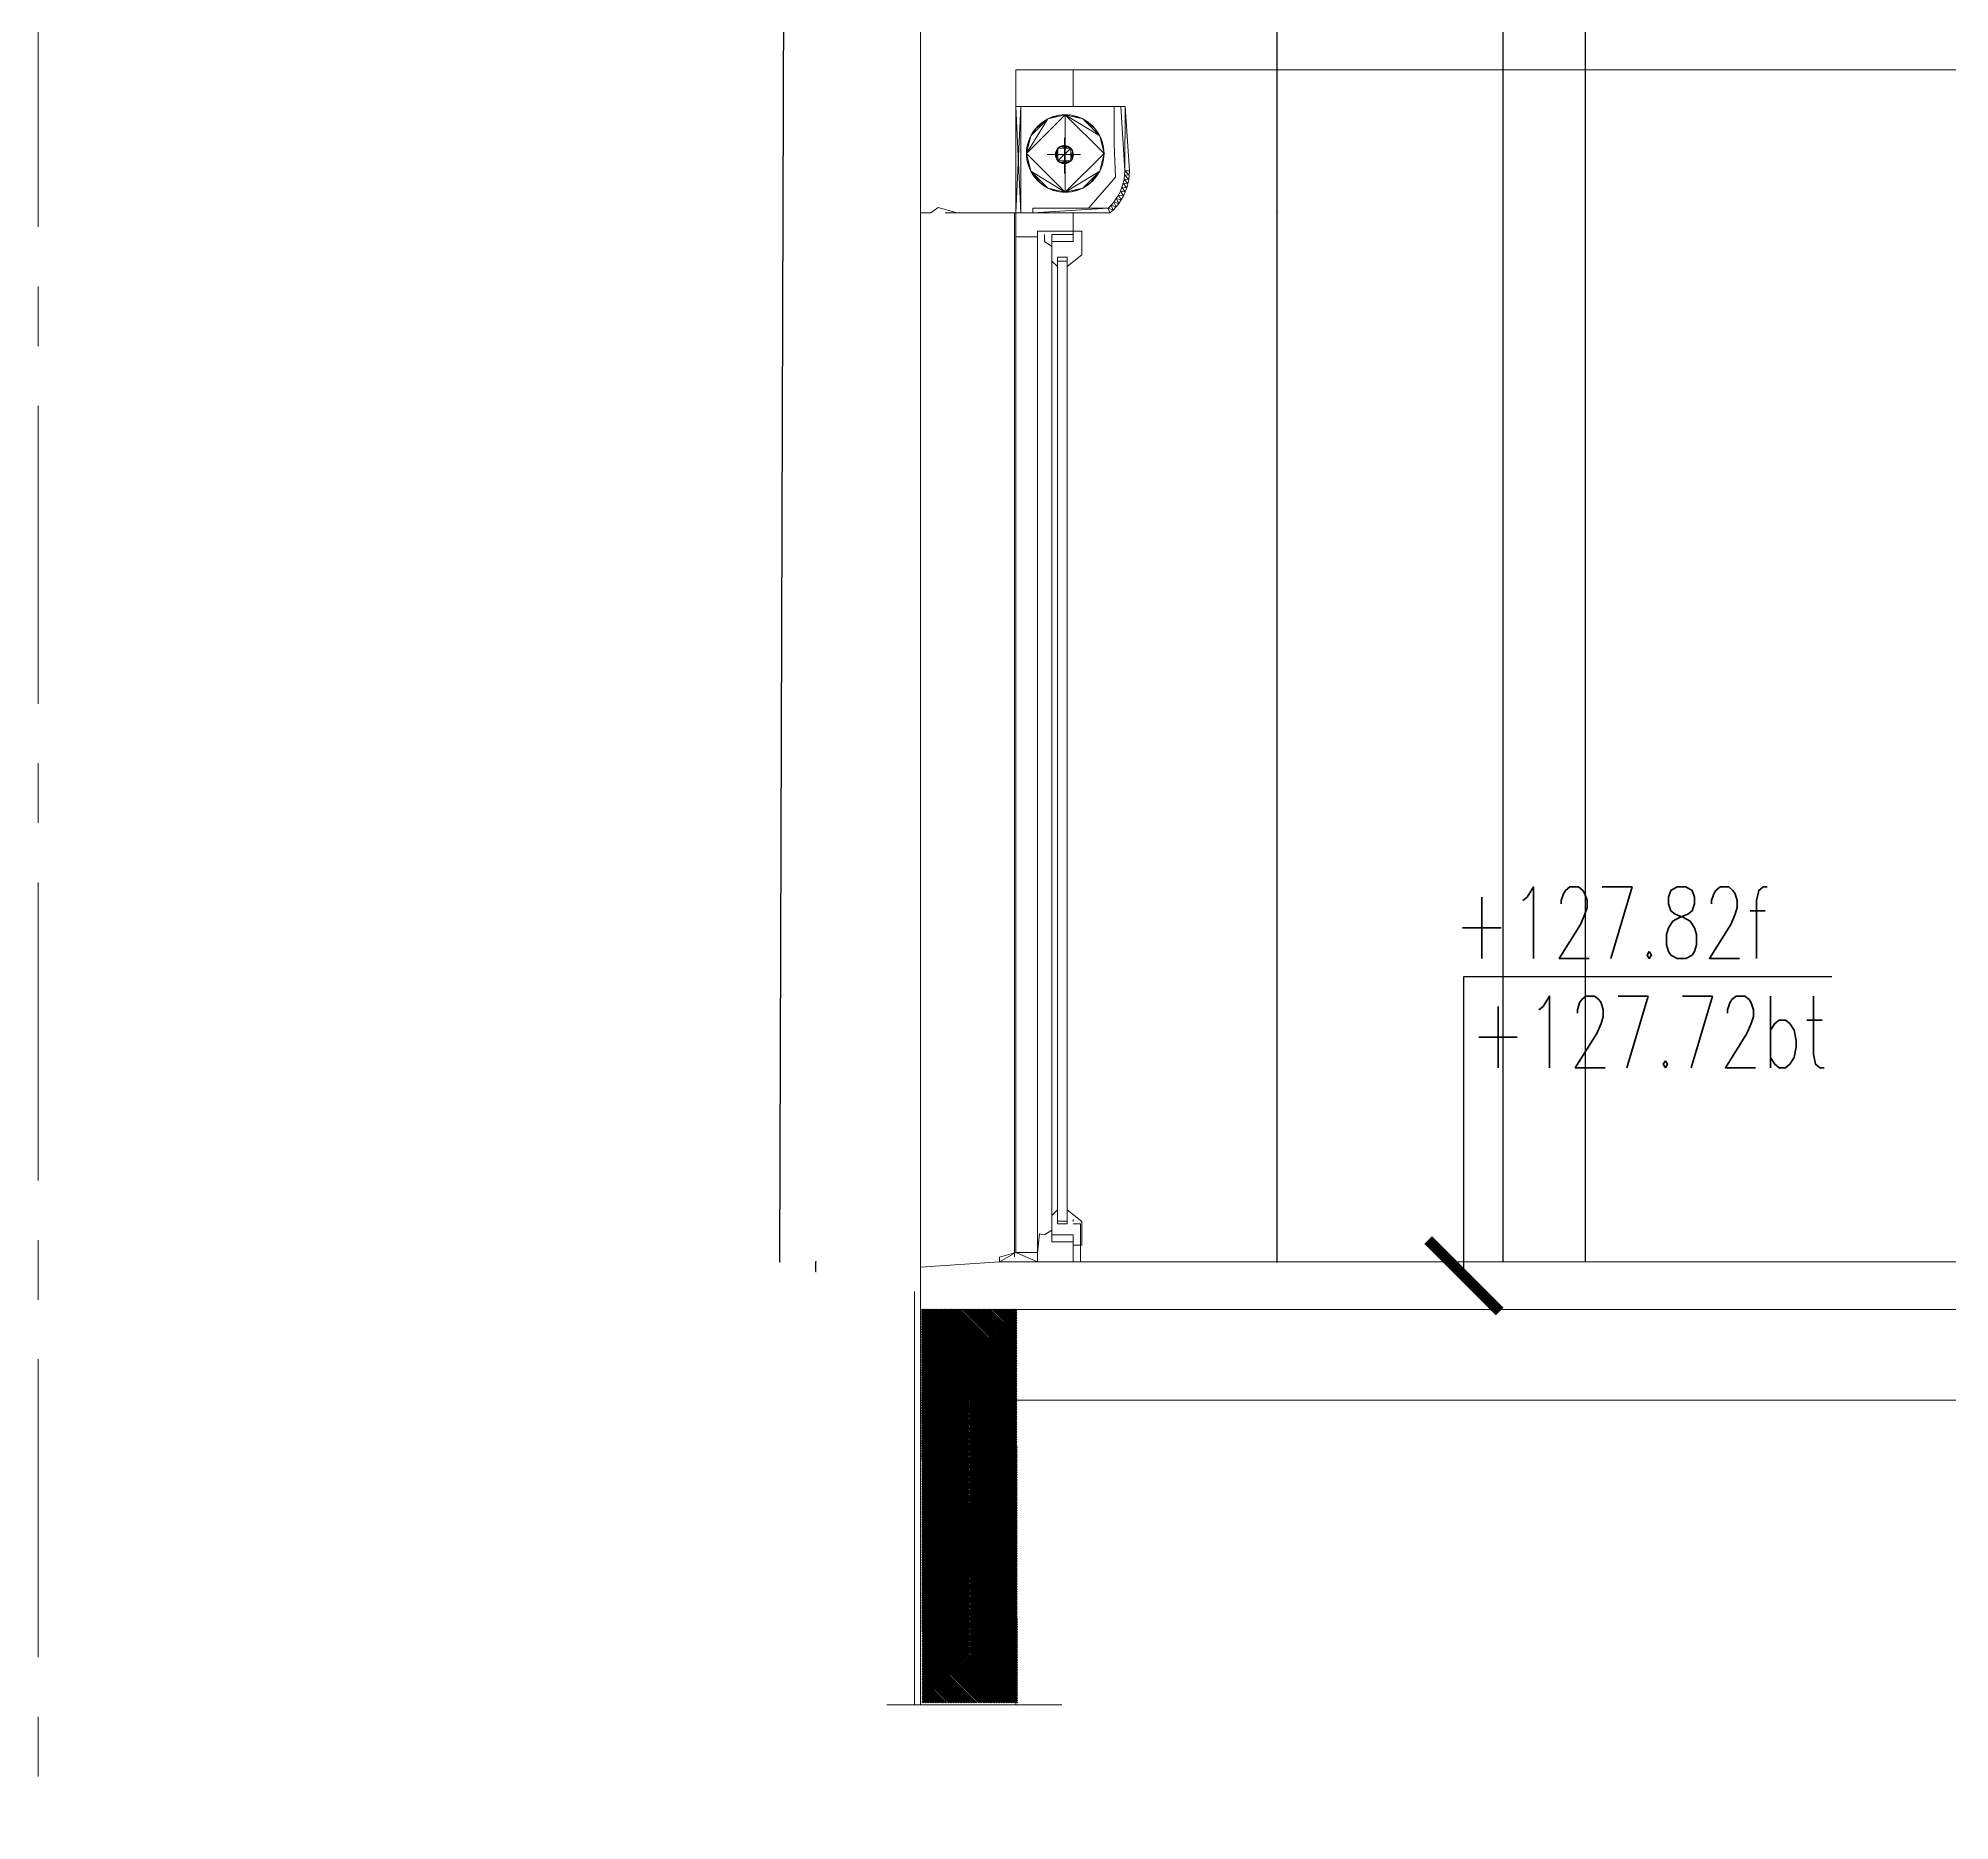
# Model space of a CAD drawing. Header units: metres. Extents: x -12536 to 12621, y -17191 to 9596.
# Drawn here: x -2761.8 to -2360.9, y 2159.1 to 2533 of the extents above; entities that cross this region are included whole.
import ezdxf
from ezdxf.lldxf.tags import DXFTag

# ---------------------------------------------------------------- set-up
doc = ezdxf.new("R2010")
doc.units = ezdxf.units.M
doc.header["$MEASUREMENT"] = 0
doc.header["$PDMODE"] = 2
doc.header["$PDSIZE"] = 0.25
doc.linetypes.add('2007-10_08_CENTER', pattern=[100, 62.5, -12.5, 12.5, -12.5])
doc.linetypes.add('AXES', pattern=[2, 1.25, -0.25, 0.25, -0.25])
for name, color, linetype, lineweight in [('B-AXE', 1, 'AXES', 13), ('B-COT', 1, 'Continuous', 18), ('B-HAC', 8, 'Continuous', 9), ('B-TEXT-NIVEAU', 3, 'Continuous', 20)]:
    doc.layers.add(name, color=color, linetype=linetype, lineweight=lineweight)
doc.layers.add('Calque commun', color=7, linetype='Continuous')
doc.layers.add('Cotations', color=7, linetype='Continuous')
doc.styles.add('Arial3', font='arial.ttf', dxfattribs={"height": 0.1})
doc.styles.add('Arial5', font='arial.ttf', dxfattribs={"height": 0.1})
doc.styles.add('TEXTE', font='arial.ttf', dxfattribs={"width": 0.7})
doc.styles.add('TEXTE100', font='romans.shx', dxfattribs={"width": 0.7, "height": 0.3})
tags = doc.linetypes.add('HIDDEN', pattern=[0.375, 0.25, -0.125]).pattern_tags.tags
tags[6:7] = [DXFTag(74, 4), DXFTag(75, 0), DXFTag(340, '0'), DXFTag(46, 1.0), DXFTag(50, 0.0), DXFTag(44, 0.0), DXFTag(45, 0.0)]
tags[4:5] = [DXFTag(74, 4), DXFTag(75, 0), DXFTag(340, '0'), DXFTag(46, 1.0), DXFTag(50, 0.0), DXFTag(44, 0.0), DXFTag(45, 0.0)]
tags = doc.linetypes.add('HIDDENX2', pattern=[0.75, 0.5, -0.25]).pattern_tags.tags
tags[6:7] = [DXFTag(74, 4), DXFTag(75, 0), DXFTag(340, '0'), DXFTag(46, 1.0), DXFTag(50, 0.0), DXFTag(44, 0.0), DXFTag(45, 0.0)]
tags[4:5] = [DXFTag(74, 4), DXFTag(75, 0), DXFTag(340, '0'), DXFTag(46, 1.0), DXFTag(50, 0.0), DXFTag(44, 0.0), DXFTag(45, 0.0)]
doc.dimstyles.new('COT 50', dxfattribs={"dimscale": 0.05, "dimtxt": 250, "dimasz": 150, "dimexe": 1, "dimexo": 2, "dimgap": 30, "dimtad": 1, "dimdec": 1, "dimrnd": 0.5, "dimzin": 12, "dimdsep": 46, "dimtxsty": 'TEXTE', "dimblk1": 'ARCHTICK', "dimblk2": 'ARCHTICK', "dimsah": 1, "dimcen": 0, "dimdle": 1.5, "dimclrd": 1, "dimclre": 1, "dimclrt": 3, "dimadec": 0, "dimazin": 0, "dimtfac": 1, "dimtdec": 1, "dimtmove": 0, "dimatfit": 3, "dimldrblk": 'ARCHTICK', "dimfxl": 1, "dimtolj": 1, "dimtzin": 0, "dimarcsym": 0})
doc.dimstyles.new('DIM18', dxfattribs={"dimtxt": 0.1, "dimasz": 0.025, "dimexe": 0.1, "dimexo": 0, "dimgap": 5e-05, "dimtad": 1, "dimzin": 1, "dimdsep": 46, "dimtxsty": 'Arial3', "dimblk": 'ORIGIN', "dimcen": 0.09, "dimdle": 0.1, "dimadec": 0, "dimazin": 0, "dimtfac": 1, "dimtdec": 4, "dimtix": 1, "dimtofl": 0, "dimtmove": 0, "dimatfit": 3, "dimfxl": 0.1, "dimfxlon": 1, "dimfrac": 2, "dimtolj": 1, "dimtzin": 0, "dimarcsym": 2})
doc.dimstyles.new('DIM19', dxfattribs={"dimtxt": 0.1, "dimasz": 0.025, "dimexe": 0.1, "dimexo": 0, "dimgap": 5e-05, "dimtad": 1, "dimzin": 1, "dimdsep": 46, "dimtxsty": 'Arial5', "dimblk": 'ORIGIN', "dimcen": 0.09, "dimdle": 0.1, "dimadec": 0, "dimazin": 0, "dimtfac": 1, "dimtdec": 4, "dimtix": 1, "dimtofl": 0, "dimtmove": 0, "dimatfit": 3, "dimfxl": 0.1, "dimfxlon": 1, "dimfrac": 2, "dimtolj": 1, "dimtzin": 0, "dimarcsym": 2})

# ---------------------------------------------------------------- blocks, each defined once
blk = doc.blocks.new('_ORIGIN')
at = {"color": 0, "linetype": 'ByBlock', "lineweight": -2}
blk.add_line((0, 0), (-1, 0), dxfattribs=at)
blk.add_circle((0, 0), 0.5, dxfattribs=at)
blk = doc.blocks.new('*D825')
at = {"layer": 'Cotations', "color": 0, "linetype": 'ByBlock', "lineweight": -2, "transparency": 16777216}
for p, q in [((-2502.1, 2496.32), (-2501.9, 2496.32)), ((-2502, 2276.34), (-2502, 2496.29)), ((-2502.1, 2276.31), (-2501.9, 2276.31))]:
    blk.add_line(p, q, dxfattribs=at)
at = {"layer": 'Defpoints', "color": 0, "linetype": 'Continuous', "transparency": 16777216}
for p in [(-2515.97, 2496.32), (-2502, 2496.32), (-2515.97, 2276.31)]:
    blk.add_point(p, dxfattribs=at)
at = {"layer": 'Cotations', "color": 0, "linetype": 'Continuous', "lineweight": -2, "transparency": 16777216, "xscale": 0.02500000037252903, "yscale": 0.02500000037252903, "zscale": 0.02500000037252903}
for p, rotation in [((-2502, 2496.32), 90), ((-2502, 2276.31), 270)]:
    blk.add_blockref('_ORIGIN', p, dxfattribs=dict(at, rotation=rotation))
at = {"layer": 'Cotations', "color": 7, "linetype": 'Continuous', "lineweight": 5, "transparency": 16777216, "insert": (-2502, 2386.32), "char_height": 0.1, "attachment_point": 8, "rotation": 90, "line_spacing_factor": 0.776067, "style": 'Arial3'}
blk.add_mtext('\\A1;220.00', dxfattribs=at)
blk = doc.blocks.new('*D827')
at = {"layer": 'Cotations', "color": 0, "linetype": 'ByBlock', "lineweight": -2, "transparency": 16777216}
for p, q in [((-2502, 2549.32), (-2502.1, 2549.32)), ((-2502, 2526.34), (-2502, 2549.29)), ((-2502, 2526.31), (-2502.1, 2526.31))]:
    blk.add_line(p, q, dxfattribs=at)
at = {"layer": 'Defpoints', "color": 0, "linetype": 'Continuous', "transparency": 16777216}
for p in [(-2502, 2549.32), (-2502, 2549.32), (-2502, 2526.31)]:
    blk.add_point(p, dxfattribs=at)
at = {"layer": 'Cotations', "color": 0, "linetype": 'Continuous', "lineweight": -2, "transparency": 16777216, "xscale": 0.02500000037252903, "yscale": 0.02500000037252903, "zscale": 0.02500000037252903}
for p, rotation in [((-2502, 2549.32), 90), ((-2502, 2526.31), 270)]:
    blk.add_blockref('_ORIGIN', p, dxfattribs=dict(at, rotation=rotation))
at = {"layer": 'Cotations', "color": 7, "linetype": 'Continuous', "lineweight": 5, "transparency": 16777216, "insert": (-2502, 2537.81), "char_height": 0.1, "attachment_point": 8, "rotation": 90, "line_spacing_factor": 0.776067, "style": 'Arial3'}
blk.add_mtext('\\A1;23.00', dxfattribs=at)
blk = doc.blocks.new('*D830')
at = {"layer": 'Cotations', "color": 0, "linetype": 'ByBlock', "lineweight": -2, "transparency": 16777216}
for p, q in [((-2454.46, 2556.32), (-2454.66, 2556.32)), ((-2454.56, 2526.34), (-2454.56, 2556.29)), ((-2454.46, 2526.31), (-2454.66, 2526.31))]:
    blk.add_line(p, q, dxfattribs=at)
at = {"layer": 'Defpoints', "color": 0, "linetype": 'Continuous', "transparency": 16777216}
for p in [(-2454.56, 2556.32), (-2422.33, 2556.32), (-2422.33, 2526.31)]:
    blk.add_point(p, dxfattribs=at)
at = {"layer": 'Cotations', "color": 0, "linetype": 'Continuous', "lineweight": -2, "transparency": 16777216, "xscale": 0.02500000037252903, "yscale": 0.02500000037252903, "zscale": 0.02500000037252903}
for p, rotation in [((-2454.56, 2556.32), 90), ((-2454.56, 2526.31), 270)]:
    blk.add_blockref('_ORIGIN', p, dxfattribs=dict(at, rotation=rotation))
at = {"layer": 'Cotations', "color": 7, "linetype": 'Continuous', "lineweight": 5, "transparency": 16777216, "insert": (-2454.56, 2541.31), "char_height": 0.1, "attachment_point": 8, "rotation": 90, "line_spacing_factor": 0.776067, "style": 'Arial3'}
blk.add_mtext('\\A1;30.00', dxfattribs=at)
blk = doc.blocks.new('*D831')
at = {"layer": 'Cotations', "color": 0, "linetype": 'ByBlock', "lineweight": -2, "transparency": 16777216}
for p, q in [((-2454.46, 2526.31), (-2454.66, 2526.31)), ((-2454.56, 2276.34), (-2454.56, 2526.29)), ((-2454.46, 2276.31), (-2454.66, 2276.31))]:
    blk.add_line(p, q, dxfattribs=at)
at = {"layer": 'Defpoints', "color": 0, "linetype": 'Continuous', "transparency": 16777216}
for p in [(-2454.56, 2526.31), (-2422.33, 2526.31), (-2422.33, 2276.31)]:
    blk.add_point(p, dxfattribs=at)
at = {"layer": 'Cotations', "color": 0, "linetype": 'Continuous', "lineweight": -2, "transparency": 16777216, "xscale": 0.02500000037252903, "yscale": 0.02500000037252903, "zscale": 0.02500000037252903}
for p, rotation in [((-2454.56, 2526.31), 90), ((-2454.56, 2276.31), 270)]:
    blk.add_blockref('_ORIGIN', p, dxfattribs=dict(at, rotation=rotation))
at = {"layer": 'Cotations', "color": 7, "linetype": 'Continuous', "lineweight": 5, "transparency": 16777216, "insert": (-2454.56, 2401.31), "char_height": 0.1, "attachment_point": 8, "rotation": 90, "line_spacing_factor": 0.776067, "style": 'Arial3'}
blk.add_mtext('\\A1;250.00', dxfattribs=at)
blk = doc.blocks.new('*D823')
at = {"layer": 'Cotations', "color": 0, "linetype": 'ByBlock', "lineweight": -2, "transparency": 16777216}
for p, q in [((-2502.1, 2526.31), (-2501.9, 2526.31)), ((-2502, 2496.34), (-2502, 2526.29)), ((-2502.1, 2496.32), (-2501.9, 2496.32))]:
    blk.add_line(p, q, dxfattribs=at)
at = {"layer": 'Defpoints', "color": 0, "linetype": 'Continuous', "transparency": 16777216}
for p in [(-2515.97, 2526.31), (-2502, 2526.31), (-2515.97, 2496.32)]:
    blk.add_point(p, dxfattribs=at)
at = {"layer": 'Cotations', "color": 0, "linetype": 'Continuous', "lineweight": -2, "transparency": 16777216, "xscale": 0.02500000037252903, "yscale": 0.02500000037252903, "zscale": 0.02500000037252903}
for p, rotation in [((-2502, 2526.31), 90), ((-2502, 2496.32), 270)]:
    blk.add_blockref('_ORIGIN', p, dxfattribs=dict(at, rotation=rotation))
at = {"layer": 'Cotations', "color": 7, "linetype": 'Continuous', "lineweight": 5, "transparency": 16777216, "insert": (-2502, 2511.32), "char_height": 0.1, "attachment_point": 8, "rotation": 90, "line_spacing_factor": 0.776067, "style": 'Arial3'}
blk.add_mtext('\\A1;30.00', dxfattribs=at)
blk = doc.blocks.new('*D811')
at = {"layer": 'Cotations', "color": 0, "linetype": 'ByBlock', "lineweight": -2, "transparency": 16777216}
for p, q in [((-2598.71, 2276.31), (-2598.81, 2276.31)), ((-2598.71, 2274.31), (-2598.81, 2274.31)), ((-2598.71, 2274.34), (-2598.71, 2276.29))]:
    blk.add_line(p, q, dxfattribs=at)
at = {"layer": 'Defpoints', "color": 0, "linetype": 'Continuous', "transparency": 16777216}
for p in [(-2598.71, 2276.31), (-2598.71, 2276.31), (-2598.71, 2274.31)]:
    blk.add_point(p, dxfattribs=at)
at = {"layer": 'Cotations', "color": 0, "linetype": 'Continuous', "lineweight": -2, "transparency": 16777216, "xscale": 0.02500000037252903, "yscale": 0.02500000037252903, "zscale": 0.02500000037252903}
for p, rotation in [((-2598.71, 2276.31), 90), ((-2598.71, 2274.31), 270)]:
    blk.add_blockref('_ORIGIN', p, dxfattribs=dict(at, rotation=rotation))
at = {"layer": 'Cotations', "color": 7, "linetype": 'Continuous', "lineweight": 5, "transparency": 16777216, "insert": (-2598.71, 2275.31), "char_height": 0.1, "attachment_point": 8, "rotation": 90, "line_spacing_factor": 0.776067, "style": 'Arial3'}
blk.add_mtext('\\A1;2.00', dxfattribs=at)
blk = doc.blocks.new('*D812')
at = {"layer": 'Cotations', "color": 0, "linetype": 'ByBlock', "lineweight": -2, "transparency": 16777216}
for p, q in [((-2437.21, 2556.32), (-2437.41, 2556.32)), ((-2437.31, 2276.34), (-2437.31, 2556.29)), ((-2437.21, 2276.31), (-2437.41, 2276.31))]:
    blk.add_line(p, q, dxfattribs=at)
at = {"layer": 'Defpoints', "color": 0, "linetype": 'Continuous', "transparency": 16777216}
for p in [(-2437.31, 2556.32), (-2405.09, 2556.32), (-2405.09, 2276.31)]:
    blk.add_point(p, dxfattribs=at)
at = {"layer": 'Cotations', "color": 0, "linetype": 'Continuous', "lineweight": -2, "transparency": 16777216, "xscale": 0.02500000037252903, "yscale": 0.02500000037252903, "zscale": 0.02500000037252903}
for p, rotation in [((-2437.31, 2556.32), 90), ((-2437.31, 2276.31), 270)]:
    blk.add_blockref('_ORIGIN', p, dxfattribs=dict(at, rotation=rotation))
at = {"layer": 'Cotations', "color": 7, "linetype": 'Continuous', "lineweight": 5, "transparency": 16777216, "insert": (-2437.31, 2416.31), "char_height": 0.1, "attachment_point": 8, "rotation": 90, "line_spacing_factor": 0.776067, "style": 'Arial3'}
blk.add_mtext('\\A1;280.00', dxfattribs=at)
blk = doc.blocks.new('*D819')
at = {"layer": 'Cotations', "color": 0, "linetype": 'ByBlock', "lineweight": -2, "transparency": 16777216}
for p, q in [((-2606.29, 2276.34), (-2604.54, 2817.67)), ((-2604.54, 2817.69), (-2604.64, 2817.69)), ((-2606.28, 2276.31), (-2606.39, 2276.31))]:
    blk.add_line(p, q, dxfattribs=at)
at = {"layer": 'Defpoints', "color": 0, "linetype": 'Continuous', "transparency": 16777216}
for p in [(-2604.54, 2817.69), (-2604.54, 2817.69), (-2606.28, 2276.31)]:
    blk.add_point(p, dxfattribs=at)
at = {"layer": 'Cotations', "color": 0, "linetype": 'Continuous', "lineweight": -2, "transparency": 16777216, "xscale": 0.02500000037252903, "yscale": 0.02500000037252903, "zscale": 0.02500000037252903}
for p, rotation in [((-2604.54, 2817.69), 89.81558134533259), ((-2606.29, 2276.31), 269.8155813453326)]:
    blk.add_blockref('_ORIGIN', p, dxfattribs=dict(at, rotation=rotation))
at = {"layer": 'Cotations', "color": 7, "linetype": 'Continuous', "lineweight": 5, "transparency": 16777216, "insert": (-2605.41, 2547), "char_height": 0.1, "attachment_point": 8, "rotation": 89.8156, "line_spacing_factor": 0.776067, "style": 'Arial5'}
blk.add_mtext('\\A1;541.38', dxfattribs=at)
blk = doc.blocks.new('_ArchTick')
at = {"color": 0, "linetype": 'ByBlock', "const_width": 0.15}
blk.add_lwpolyline([(-0.5, -0.5), (0.5, 0.5)], dxfattribs=at)

msp = doc.modelspace()

# ---------------------------------------------------------------- hatches: boundary and pattern name
at = {"layer": 'B-HAC'}
h = msp.add_hatch(dxfattribs=at)
h.set_pattern_fill('ANSI32', color=1, angle=-90)
h.set_pattern_definition([(315, (1376.0622, -2133.16597), (0.265165043, 0.265165043), []), (315, (1376.0622, -2133.34275), (0.265165043, 0.265165043), [])])
h.paths.add_polyline_path([(-2556.598, 2266.421), (-2556.438, 2183.834), (-2576.438, 2183.834), (-2576.598, 2266.421)])
h.paths.add_polyline_path([(-2574.375, 3156.263), (-2568.866, 3156.188), (-2568.866, 3145.845), (-2574.375, 3145.919)])
h.paths.add_polyline_path([(-2570.466, 3168.42), (-2562.632, 3168.465), (-2562.606, 3159.193), (-2570.439, 3159.148)])

# ---------------------------------------------------------------- linework, layer by layer
at = {"layer": 'B-AXE', "linetype": '2007-10_08_CENTER'}
msp.add_lwpolyline([(-2761.821, 3065.451), (-1587.42, 3065.451), (-1587.42, 1993.389), (-2761.821, 1993.389)], close=True, dxfattribs=at)
at = {"layer": 'Calque commun', "color": 7, "linetype": 'Continuous', "lineweight": 20}
for p, q in [((-2576.756, 2496.315), (-2576.756, 2561.316)), ((-2556.757, 2526.315), (-1696.596, 2526.315)), ((-2556.757, 2526.315), (-2556.757, 2496.315)), ((-2556.757, 2496.316), (-2556.757, 2526.315)), ((-2556.757, 2526.314), (-2556.757, 2496.315)), ((-2544.757, 2526.315), (-2544.757, 2518.682)), ((-2574.608, 2496.315), (-2576.756, 2496.315)), ((-2573.108, 2497.473), (-2574.608, 2496.316)), ((-2569.107, 2496.316), (-2573.108, 2497.473)), ((-2571.578, 2496.315), (-2556.757, 2496.315)), ((-2569.107, 2496.315), (-2556.757, 2496.315)), ((-2557.097, 2496.315), (-2544.757, 2496.315)), ((-2556.757, 2496.315), (-2556.757, 2491.316)), ((-2544.757, 2493.373), (-2544.757, 2496.315)), ((-2544.757, 2496.315), (-2544.757, 2492.513)), ((-2556.757, 2491.316), (-2552.265, 2491.316)), ((-2544.756, 2492.513), (-2552.265, 2492.513)), ((-2552.265, 2492.513), (-2552.265, 2491.316)), ((-2552.265, 2491.316), (-2552.265, 2492.513)), ((-2552.265, 2492.513), (-2544.756, 2492.513)), ((-2560.205, 2276.314), (-2576.756, 2275.209)), ((-2576.756, 2275.209), (-2576.756, 2266.313)), ((-2544.757, 2276.314), (-2560.205, 2276.314)), ((-1696.596, 2276.314), (-2544.757, 2276.314)), ((-2576.756, 2183.419), (-2576.756, 2271.314)), ((-2576.756, 2183.419), (-2576.756, 2266.313)), ((-1676.595, 2266.313), (-2576.756, 2266.313)), ((-2556.757, 2247.313), (-2556.757, 2266.313)), ((-2546.756, 2266.313), (-2546.756, 2266.313)), ((-2546.756, 2266.313), (-2546.756, 2266.313)), ((-2546.756, 2266.313), (-2546.756, 2266.313)), ((-2546.756, 2266.313), (-2546.756, 2266.313)), ((-1696.594, 2247.313), (-2576.756, 2247.313)), ((-2556.757, 2246.224), (-2576.756, 2246.224)), ((-2556.757, 2247.313), (-2556.757, 2183.419)), ((-2556.757, 2245.313), (-2556.757, 2183.419))]:
    msp.add_line(p, q, dxfattribs=at)
at = {"layer": 'Calque commun', "color": 7, "linetype": 'Continuous', "lineweight": 5}
for p, q in [((-2536.176, 2510.753), (-2536.176, 2518.682)), ((-2546.613, 2504.589), (-2546.613, 2512.071)), ((-2535.895, 2503.804), (-2536.176, 2510.753)), ((-2543.207, 2508.559), (-2550.214, 2508.559)), ((-2541.461, 2497.423), (-2535.895, 2503.804)), ((-2541.461, 2497.423), (-2535.895, 2503.804)), ((-2576.756, 2496.315), (-2576.756, 2273.123)), ((-2557.097, 2496.315), (-2544.757, 2496.315)), ((-2557.097, 2496.315), (-2544.756, 2496.315)), ((-2557.097, 2496.315), (-2557.097, 2277.411)), ((-2544.756, 2496.315), (-2556.757, 2496.315)), ((-2544.756, 2496.315), (-2556.757, 2496.315)), ((-2544.756, 2491.815), (-2544.756, 2496.315)), ((-2544.756, 2491.815), (-2544.756, 2496.315)), ((-2556.757, 2491.316), (-2556.757, 2278.314)), ((-2552.265, 2491.316), (-2552.258, 2278.314)), ((-2550.756, 2491.815), (-2550.756, 2490.315)), ((-2550.756, 2491.815), (-2550.756, 2490.315)), ((-2550.756, 2490.315), (-2549.256, 2489.315)), ((-2550.756, 2490.315), (-2549.256, 2489.315)), ((-2549.256, 2490.315), (-2549.256, 2491.815)), ((-2549.256, 2491.815), (-2544.756, 2491.815)), ((-2549.256, 2490.315), (-2549.256, 2491.815)), ((-2549.256, 2491.815), (-2544.756, 2491.815)), ((-2549.256, 2489.315), (-2549.256, 2490.315)), ((-2544.756, 2490.315), (-2549.256, 2490.315)), ((-2549.256, 2490.315), (-2549.256, 2486.24)), ((-2549.256, 2489.315), (-2549.256, 2490.315)), ((-2544.756, 2490.315), (-2549.256, 2490.315)), ((-2549.256, 2490.315), (-2549.256, 2486.24)), ((-2542.957, 2492.513), (-2544.756, 2492.513)), ((-2544.756, 2492.513), (-2544.756, 2490.315)), ((-2542.957, 2492.513), (-2544.756, 2492.513)), ((-2544.756, 2492.513), (-2544.756, 2490.315)), ((-2542.957, 2487.513), (-2542.957, 2492.513)), ((-2542.957, 2487.513), (-2542.957, 2492.513)), ((-2549.256, 2486.24), (-2548.031, 2485.082)), ((-2549.256, 2486.24), (-2548.031, 2485.082)), ((-2549.256, 2486.24), (-2549.256, 2286.083)), ((-2548.031, 2486.24), (-2548.031, 2487.048)), ((-2548.031, 2487.048), (-2546.031, 2487.048)), ((-2548.031, 2486.24), (-2548.031, 2487.048)), ((-2548.031, 2487.048), (-2546.031, 2487.048)), ((-2548.031, 2487.048), (-2548.031, 2284.28)), ((-2548.031, 2485.082), (-2548.031, 2486.24)), ((-2548.031, 2486.24), (-2546.031, 2486.24)), ((-2548.031, 2485.082), (-2548.031, 2486.24)), ((-2548.031, 2486.24), (-2546.031, 2486.24)), ((-2546.031, 2485.079), (-2542.957, 2487.513)), ((-2546.031, 2485.079), (-2542.957, 2487.513)), ((-2546.031, 2487.048), (-2546.031, 2485.079)), ((-2546.031, 2487.048), (-2546.031, 2485.079)), ((-2546.031, 2487.048), (-2546.031, 2284.28)), ((-2549.256, 2286.083), (-2548.031, 2287.239)), ((-2549.256, 2282.007), (-2549.256, 2286.083)), ((-2546.031, 2287.243), (-2542.957, 2284.809)), ((-2544.756, 2285.196), (-2544.756, 2284.786)), ((-2552.258, 2278.314), (-2551.817, 2282.233)), ((-2551.817, 2282.233), (-2550.756, 2282.007)), ((-2550.756, 2282.007), (-2549.256, 2283.007)), ((-2549.256, 2280.507), (-2549.256, 2283.291)), ((-2549.256, 2282.007), (-2549.256, 2280.507)), ((-2544.756, 2282.007), (-2549.256, 2282.007)), ((-2548.031, 2284.873), (-2546.031, 2284.873)), ((-2548.031, 2284.28), (-2546.031, 2284.28)), ((-2544.756, 2284.315), (-2543.257, 2284.315)), ((-2544.756, 2276.507), (-2544.756, 2282.007)), ((-2543.257, 2284.315), (-2543.257, 2276.315)), ((-2542.957, 2284.809), (-2542.957, 2279.809)), ((-2544.756, 2280.507), (-2549.256, 2280.507)), ((-2549.256, 2280.507), (-2544.756, 2280.507)), ((-2542.957, 2279.809), (-2544.756, 2279.809))]:
    msp.add_line(p, q, dxfattribs=at)
at = {"layer": 'Calque commun', "color": 7, "linetype": 'HIDDEN', "lineweight": 20}
msp.add_line((-2578.027, 2270.11), (-2578.027, 2183.419), dxfattribs=at)
at = {"layer": 'Calque commun', "color": 7, "linetype": 'HIDDENX2', "lineweight": 20}
msp.add_line((-2547.153, 2183.419), (-2583.859, 2183.419), dxfattribs=at)

# ---------------------------------------------------------------- texts
at = {"layer": 'B-TEXT-NIVEAU', "style": 'TEXTE100', "width": 0.7}
for s, p in [('+127.82f', (-2464.879, 2339.962, -34.014)), ('+127.72bt', (-2461.508, 2317.055, -34.014))]:
    msp.add_text(s, height=15, dxfattribs=at).set_placement(p)

# ---------------------------------------------------------------- dimensions: what is measured, and where the dimension line sits
at = {"layer": 'Cotations', "color": 14, "linetype": 'Continuous', "lineweight": 5}
dim = msp.add_linear_dim(base=(-2604.543, 2817.694), p1=(-2606.281, 2276.314), p2=(-2604.537, 2817.694), angle=89.81558, dimstyle='DIM19', override={"dimclrt": 7}, dxfattribs=at)
dim.commit()
dim.dimension.update_dxf_attribs({"geometry": '*D819', "text_midpoint": (-2605.465, 2547.004)})
for p1, p2, distance, picture, middle in [((-2422.328, 2526.315), (-2422.328, 2556.315), 32.228, '*D830', (-2454.608, 2541.315)), ((-2405.086, 2276.315), (-2405.086, 2556.315), 32.229, '*D812', (-2437.366, 2416.315)), ((-2501.998, 2526.315), (-2501.998, 2549.315), 0, '*D827', (-2502.049, 2537.815)), ((-2515.97, 2496.315), (-2515.97, 2526.315), -13.972, '*D823', (-2502.049, 2511.315)), ((-2422.328, 2276.315), (-2422.328, 2526.315), 32.228, '*D831', (-2454.608, 2401.315)), ((-2515.97, 2276.315), (-2515.97, 2496.315), -13.972, '*D825', (-2502.049, 2386.315)), ((-2598.709, 2274.314), (-2598.709, 2276.314), 0, '*D811', (-2598.76, 2275.314))]:
    dim = msp.add_aligned_dim(p1=p1, p2=p2, distance=distance, dimstyle='DIM18', override={"dimclrt": 7}, dxfattribs=at)
    dim.commit()
    dim.dimension.update_dxf_attribs({"geometry": picture, "text_midpoint": middle})

# ---------------------------------------------------------------- meshes
at = {"layer": 'Calque commun', "color": 7, "linetype": 'Continuous', "lineweight": 5}
mesh = msp.add_polyface(dxfattribs=at)
corners = [(-2535.255, 2500.087), (-2534.688, 2499.091), (-2535.713, 2499.328), (-2556.757, 2518.682), (-2555.756, 2496.315), (-2556.757, 2496.315), (-2533.284, 2502.464), (-2534.282, 2502.556), (-2534.098, 2503.424), (-2537.07, 2496.321), (-2553.253, 2496.321), (-2537.444, 2497.315), (-2534.238, 2499.89), (-2532.961, 2505.19), (-2532.997, 2504.274), (-2533.951, 2505.19), (-2533.534, 2501.581), (-2555.756, 2518.682), (-2535.199, 2498.33), (-2535.769, 2497.611), (-2536.233, 2498.609), (-2533.869, 2518.682), (-2534.784, 2518.682), (-2533.988, 2504.304), (-2533.105, 2503.363), (-2534.862, 2500.882), (-2536.394, 2496.94), (-2536.811, 2497.937), (-2534.537, 2501.707), (-2533.853, 2500.722), (-2553.253, 2497.316)]
mesh.append_faces([[corners[k] for k in face] for face in [(3, 4, 5), (11, 10, 30)]], dxfattribs={"vtx0": -1, "color": 7})
mesh.append_faces([[corners[k] for k in face] for face in [(0, 1, 2), (23, 24, 8), (9, 11, 26), (6, 8, 24), (28, 29, 25), (18, 2, 1), (12, 25, 29)]], dxfattribs={"vtx0": -1, "vtx1": -1, "color": 7})
mesh.append_faces([[corners[k] for k in face] for face in [(6, 7, 8), (0, 12, 1), (23, 14, 24), (27, 19, 26), (18, 20, 2), (28, 16, 29), (21, 15, 22)]], dxfattribs={"vtx0": -1, "vtx2": -1, "color": 7})
mesh.append_faces([[corners[k] for k in face] for face in [(9, 10, 11), (13, 14, 15), (6, 16, 7), (17, 4, 3), (18, 19, 20), (3, 21, 22), (0, 25, 12), (27, 20, 19), (21, 13, 15), (22, 17, 3), (23, 15, 14), (28, 7, 16), (11, 27, 26)]], dxfattribs={"vtx1": -1, "vtx2": -1, "color": 7})
mesh = msp.add_polyface(dxfattribs=at)
corners = [(-2534.688, 2499.091), (-2535.199, 2498.33), (-2535.713, 2499.328), (-2535.769, 2497.611), (-2536.394, 2496.94), (-2536.811, 2497.937), (-2534.098, 2503.424), (-2533.284, 2502.464), (-2534.282, 2502.556), (-2534.537, 2501.707), (-2533.853, 2500.722), (-2534.862, 2500.882), (-2533.988, 2504.304), (-2533.951, 2505.19), (-2532.997, 2504.274), (-2535.255, 2500.087), (-2537.444, 2497.315), (-2536.233, 2498.609), (-2534.238, 2499.89), (-2533.105, 2503.363), (-2553.253, 2497.316), (-2553.253, 2496.321), (-2555.756, 2518.682), (-2556.757, 2496.315), (-2556.757, 2518.682), (-2533.534, 2501.581), (-2532.961, 2505.19), (-2537.07, 2496.321), (-2555.756, 2496.315), (-2533.869, 2518.682), (-2534.784, 2518.682)]
mesh.append_faces([[corners[k] for k in face] for face in [(6, 7, 8), (9, 10, 11), (0, 15, 18), (18, 11, 10), (12, 19, 6), (3, 17, 1)]], dxfattribs={"vtx0": -1, "vtx1": -1, "color": 7})
mesh.append_faces([[corners[k] for k in face] for face in [(0, 2, 15), (3, 5, 17), (6, 19, 7), (22, 23, 24), (18, 15, 11), (16, 4, 27), (29, 13, 30), (16, 27, 21), (12, 14, 19), (9, 25, 10), (8, 7, 25)]], dxfattribs={"vtx0": -1, "vtx2": -1, "color": 7})
mesh.append_faces([[corners[k] for k in face] for face in [(20, 16, 21)]], dxfattribs={"vtx1": -1, "color": 7})
mesh.append_faces([[corners[k] for k in face] for face in [(0, 1, 2), (3, 4, 5), (12, 13, 14), (16, 5, 4), (9, 8, 25), (26, 14, 13), (17, 2, 1), (29, 26, 13)]], dxfattribs={"vtx1": -1, "vtx2": -1, "color": 7})
mesh.append_faces([[corners[k] for k in face] for face in [(22, 28, 23)]], dxfattribs={"vtx2": -1, "color": 7})
mesh = msp.add_polyface(dxfattribs=at)
corners = [(-2538.292, 2508.792), (-2538.392, 2510.064), (-2538.317, 2509.43), (-2553.66, 2512.482), (-2550.108, 2516.033), (-2554.546, 2508.792), (-2539.178, 2505.103), (-2538.392, 2507.521), (-2538.516, 2506.895), (-2542.729, 2516.033), (-2545.147, 2516.819), (-2544.522, 2516.695), (-2546.419, 2516.919), (-2546.419, 2500.666), (-2540.239, 2514.07), (-2539.178, 2512.482), (-2554.148, 2511.304), (-2554.321, 2510.689), (-2538.69, 2506.281), (-2538.91, 2505.682), (-2554.446, 2510.064), (-2542.729, 2501.551), (-2538.69, 2511.304), (-2538.516, 2510.689), (-2543.908, 2516.522), (-2553.66, 2505.103), (-2553.927, 2505.682), (-2554.148, 2506.281), (-2550.108, 2501.551), (-2545.147, 2500.765), (-2545.781, 2500.69), (-2543.908, 2501.063), (-2538.317, 2508.155), (-2539.844, 2513.569), (-2551.697, 2514.972), (-2551.196, 2515.367), (-2545.781, 2516.894), (-2554.446, 2507.521), (-2541.141, 2502.613), (-2541.642, 2502.217), (-2554.521, 2509.43), (-2551.697, 2502.613), (-2539.844, 2504.016), (-2540.239, 2503.514), (-2541.141, 2514.972), (-2540.672, 2514.539), (-2553.348, 2513.039), (-2552.994, 2513.569), (-2547.69, 2500.765), (-2550.665, 2515.722), (-2553.927, 2511.902), (-2552.599, 2514.07), (-2552.166, 2514.539), (-2554.521, 2508.155), (-2552.166, 2503.046), (-2552.599, 2503.514), (-2548.93, 2501.063), (-2549.529, 2501.284), (-2548.316, 2500.89), (-2539.49, 2513.039), (-2552.994, 2504.016), (-2542.172, 2515.722), (-2541.642, 2515.367), (-2543.309, 2516.301), (-2549.529, 2516.301), (-2548.93, 2516.522), (-2551.196, 2502.217), (-2540.672, 2503.046), (-2547.69, 2516.819), (-2547.057, 2516.894), (-2553.348, 2504.546), (-2543.309, 2501.284), (-2539.49, 2504.546), (-2548.316, 2516.695), (-2554.321, 2506.895), (-2550.665, 2501.863), (-2538.91, 2511.902), (-2542.172, 2501.863), (-2544.522, 2500.89), (-2547.057, 2500.69)]
mesh.append_faces([[corners[k] for k in face] for face in [(0, 1, 2), (6, 18, 19), (20, 5, 40), (14, 44, 45), (34, 51, 52), (5, 37, 53), (28, 56, 57), (15, 33, 59), (9, 24, 63), (25, 60, 70), (68, 65, 73), (37, 27, 74), (21, 39, 77), (48, 13, 79)]], dxfattribs={"vtx0": -1, "color": 7})
mesh.append_faces([[corners[k] for k in face] for face in [(16, 3, 17)]], dxfattribs={"vtx0": -1, "vtx1": -1, "color": 7})
mesh.append_faces([[corners[k] for k in face] for face in [(3, 4, 5), (5, 12, 13), (14, 15, 9), (21, 13, 6), (28, 25, 13), (21, 31, 29), (25, 37, 5), (6, 13, 0), (25, 5, 13), (28, 41, 25), (4, 12, 5), (15, 0, 12), (48, 28, 13), (6, 0, 7), (9, 15, 12), (21, 6, 38), (0, 13, 12), (34, 4, 51), (3, 51, 4), (6, 43, 38), (48, 56, 28), (15, 1, 0), (14, 9, 44), (25, 41, 55), (3, 5, 20), (68, 12, 4), (68, 4, 65), (25, 27, 37), (9, 12, 10), (21, 29, 13)]], dxfattribs={"vtx0": -1, "vtx1": -1, "vtx2": -1, "color": 7})
mesh.append_faces([[corners[k] for k in face] for face in [(6, 7, 8), (9, 10, 11), (3, 20, 17), (15, 22, 23), (9, 11, 24), (21, 38, 39), (6, 42, 43), (6, 8, 18), (15, 23, 1), (25, 55, 60), (28, 66, 41), (9, 62, 44), (3, 47, 51)]], dxfattribs={"vtx0": -1, "vtx2": -1, "color": 7})
mesh.append_faces([[corners[k] for k in face] for face in [(14, 33, 15), (34, 35, 4)]], dxfattribs={"vtx1": -1, "vtx2": -1, "color": 7})
mesh.append_faces([[corners[k] for k in face] for face in [(25, 26, 27), (29, 30, 13), (0, 32, 7), (12, 36, 10), (3, 46, 47), (35, 49, 4), (16, 50, 3), (41, 54, 55), (48, 58, 56), (9, 61, 62), (4, 64, 65), (43, 67, 38), (68, 69, 12), (21, 71, 31), (6, 72, 42), (28, 75, 66), (15, 76, 22), (31, 78, 29)]], dxfattribs={"vtx2": -1, "color": 7})
mesh = msp.add_polyface(dxfattribs=at)
corners = [(-2548.293, 2507.703), (-2548.355, 2507.837), (-2548.406, 2507.976), (-2545.087, 2507.45), (-2545.179, 2507.334), (-2544.933, 2507.703), (-2547.946, 2509.892), (-2548.293, 2509.415), (-2548.138, 2509.667), (-2548.221, 2509.544), (-2548.138, 2507.45), (-2548.047, 2507.334), (-2544.75, 2508.854), (-2544.733, 2508.707), (-2544.727, 2508.559), (-2545.757, 2510.239), (-2545.388, 2509.993), (-2545.279, 2509.892), (-2547.469, 2510.239), (-2547.946, 2507.226), (-2547.469, 2506.879), (-2547.837, 2507.125), (-2545.757, 2506.879), (-2545.279, 2507.226), (-2547.196, 2506.766), (-2547.334, 2506.817), (-2546.908, 2510.421), (-2547.196, 2510.352), (-2544.819, 2507.976), (-2544.871, 2507.837), (-2544.75, 2508.264), (-2544.779, 2508.119), (-2546.908, 2506.697), (-2546.318, 2506.697), (-2546.613, 2506.673), (-2548.406, 2509.142), (-2548.475, 2508.854), (-2544.733, 2508.411), (-2547.053, 2510.393), (-2547.721, 2507.033), (-2546.03, 2510.352), (-2546.318, 2510.421), (-2546.172, 2510.393), (-2546.761, 2506.679), (-2548.047, 2509.783), (-2545.891, 2510.301), (-2548.221, 2507.574), (-2548.475, 2508.264), (-2545.891, 2506.817), (-2546.03, 2506.766), (-2544.933, 2509.415), (-2545.179, 2509.783), (-2545.504, 2507.033), (-2545.627, 2506.951), (-2547.721, 2510.084), (-2547.598, 2510.167), (-2544.819, 2509.142), (-2545.504, 2510.084), (-2547.334, 2510.301), (-2548.493, 2508.411), (-2548.498, 2508.559), (-2548.446, 2508.119), (-2548.493, 2508.707), (-2548.355, 2509.281), (-2547.053, 2506.725), (-2546.761, 2510.439), (-2546.613, 2510.444), (-2547.837, 2509.993), (-2545.087, 2509.667), (-2545.005, 2509.544), (-2544.779, 2508.999), (-2545.627, 2510.167), (-2547.598, 2506.951), (-2545.005, 2507.574), (-2546.465, 2510.439), (-2548.446, 2508.999), (-2545.388, 2507.125), (-2544.871, 2509.281), (-2546.172, 2506.725), (-2546.465, 2506.679)]
mesh.append_faces([[corners[k] for k in face] for face in [(8, 7, 9), (5, 28, 29), (40, 41, 42), (32, 34, 43), (15, 40, 45), (22, 52, 53), (47, 2, 61), (50, 68, 69), (12, 56, 70), (3, 5, 73), (35, 36, 75)]], dxfattribs={"vtx0": -1, "color": 7})
mesh.append_faces([[corners[k] for k in face] for face in [(10, 0, 11), (19, 20, 21), (23, 5, 4), (67, 18, 6), (6, 7, 44)]], dxfattribs={"vtx0": -1, "vtx1": -1, "color": 7})
mesh.append_faces([[corners[k] for k in face] for face in [(6, 0, 7), (15, 17, 18), (22, 20, 23), (26, 18, 27), (32, 33, 34), (35, 7, 36), (15, 18, 41), (36, 7, 47), (30, 12, 14), (50, 56, 12), (22, 33, 20), (19, 23, 20), (50, 30, 5), (50, 23, 17), (6, 18, 17), (19, 0, 6), (32, 20, 33), (22, 49, 33), (19, 17, 23), (36, 47, 60), (30, 28, 5), (50, 12, 30), (15, 41, 40), (32, 24, 20), (7, 0, 47), (50, 5, 23), (26, 66, 41), (26, 41, 18), (47, 0, 2), (19, 6, 17)]], dxfattribs={"vtx0": -1, "vtx1": -1, "vtx2": -1, "color": 7})
mesh.append_faces([[corners[k] for k in face] for face in [(15, 16, 17), (50, 17, 51), (15, 57, 16), (22, 23, 76), (50, 51, 68), (22, 76, 52)]], dxfattribs={"vtx0": -1, "vtx2": -1, "color": 7})
mesh.append_faces([[corners[k] for k in face] for face in [(3, 4, 5), (39, 21, 20), (8, 44, 7), (19, 11, 0), (67, 54, 18)]], dxfattribs={"vtx1": -1, "vtx2": -1, "color": 7})
mesh.append_faces([[corners[k] for k in face] for face in [(0, 1, 2), (12, 13, 14), (24, 25, 20), (30, 31, 28), (14, 37, 30), (27, 38, 26), (10, 46, 0), (22, 48, 49), (54, 55, 18), (18, 58, 27), (47, 59, 60), (60, 62, 36), (35, 63, 7), (32, 64, 24), (26, 65, 66), (15, 71, 57), (20, 72, 39), (66, 74, 41), (50, 77, 56), (49, 78, 33), (33, 79, 34)]], dxfattribs={"vtx2": -1, "color": 7})
at = {"layer": 'Calque commun', "color": 7, "linetype": 'Continuous', "lineweight": 20}
mesh = msp.add_polyface(dxfattribs=at)
corners = [(-2556.757, 2278.314), (-2560.217, 2277.314), (-2560.217, 2276.313), (-2552.258, 2276.314), (-2552.258, 2278.314)]
mesh.append_faces([[corners[k] for k in face] for face in [(4, 0, 3)]], dxfattribs={"vtx1": -1, "color": 7})
mesh.append_faces([[corners[k] for k in face] for face in [(2, 3, 0)]], dxfattribs={"vtx1": -1, "vtx2": -1, "color": 7})
mesh.append_faces([[corners[k] for k in face] for face in [(0, 1, 2)]], dxfattribs={"vtx2": -1, "color": 7})

# ---------------------------------------------------------------- leaders
at = {"layer": 'B-COT'}
msp.add_leader([(-2462.809, 2273.401), (-2462.809, 2336.171), (-2385.662, 2336.171)], dimstyle='COT 50', override={"dimasz": 300, "dimtad": 0}, dxfattribs=at)

doc.saveas('drawing.dxf')
